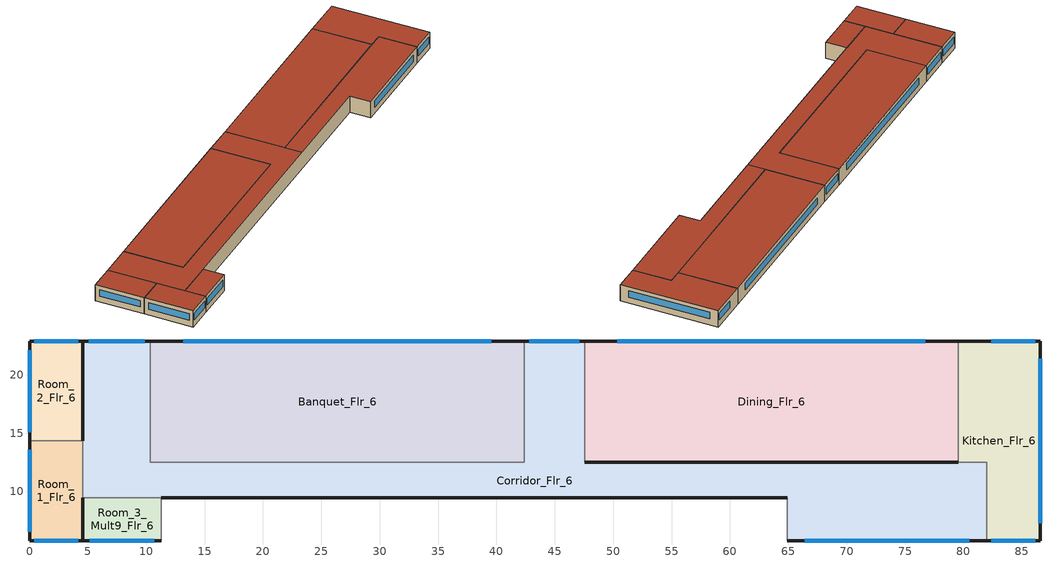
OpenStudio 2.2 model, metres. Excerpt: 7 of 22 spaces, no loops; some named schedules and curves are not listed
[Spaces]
Kitchen_Flr_6
 floor adiabatic (Floor Adiabatic construction): 86.56,22.86 86.56,5.79 81.99,5.79 81.99,12.5 79.55,12.5 79.55,22.86 z16.15
 wall outside: 81.99,5.79 86.56,5.79 86.56,22.86 79.55,22.86 z16.15:19.2
 wall adiabatic (Wall Adiabatic construction): 79.55,12.5 81.99,12.5 z16.15:19.2
 wall to Corridor_Flr_6: 81.99,12.5 81.99,5.79 z16.15:19.2
 wall to Dining_Flr_6: 79.55,22.86 79.55,12.5 z16.15:19.2
 window: 86.16,22.86 82.39,22.86 / 86.56,7.29 86.56,21.37 / 82.39,5.79 86.16,5.79 z17.26:18.48
 roof outside: 86.56,5.79 86.56,22.86 79.55,22.86 79.55,12.5 81.99,12.5 81.99,5.79 z19.2
Room_1_Flr_6
 floor adiabatic (Floor Adiabatic construction): 4.57,14.33 4.57,5.79 0,5.79 0,14.33 z16.15
 wall outside: 0,14.33 0,5.79 4.57,5.79 4.57,9.45 z16.15:19.2
 wall to Room_2_Flr_6: 4.57,14.33 0,14.33 z16.15:19.2
 wall adiabatic (Wall Adiabatic construction): 4.57,9.45 4.57,14.33 z16.15:19.2
 window: 0,13.58 0,6.54 / 0.4,5.79 4.17,5.79 z17.26:18.48
 roof outside: 4.57,5.79 4.57,14.33 0,14.33 0,5.79 z19.2
Banquet_Flr_6
 floor adiabatic (Floor Adiabatic construction): 42.37,22.86 42.37,12.5 10.36,12.5 10.36,22.86 z16.15
 wall outside: 42.37,22.86 10.36,22.86 z16.15:19.2
 wall to Corridor_Flr_6: 10.36,22.86 10.36,12.5 42.37,12.5 42.37,22.86 z16.15:19.2
 window: 39.57,22.86 13.16,22.86 z17.26:18.48
 roof outside: 42.37,12.5 42.37,22.86 10.36,22.86 10.36,12.5 z19.2
Room_2_Flr_6
 floor adiabatic (Floor Adiabatic construction): 4.57,22.86 4.57,14.33 0,14.33 0,22.86 z16.15
 wall outside: 4.57,22.86 0,22.86 0,14.33 z16.15:19.2
 wall adiabatic (Wall Adiabatic construction): 4.57,14.33 4.57,22.86 z16.15:19.2
 window: 0,22.11 0,15.07 / 4.17,22.86 0.4,22.86 z17.26:18.48
 roof outside: 4.57,14.33 4.57,22.86 0,22.86 0,14.33 z19.2
Room_3_Mult9_Flr_6
 floor adiabatic (Floor Adiabatic construction): 11.28,9.45 11.28,5.79 4.57,5.79 4.57,9.45 z16.15
 wall outside: 4.57,5.79 11.28,5.79 z16.15:19.2
 wall adiabatic (Wall Adiabatic construction): 11.28,5.79 11.28,9.45 4.57,9.45 4.57,5.79 z16.15:19.2
 window: 5.16,5.79 10.69,5.79 z17.26:18.48
 roof outside: 11.28,5.79 11.28,9.45 4.57,9.45 4.57,5.79 z19.2
Corridor_Flr_6
 floor adiabatic (Floor Adiabatic construction): 47.55,22.86 47.55,12.5 81.99,12.5 81.99,5.79 64.92,5.79 64.92,9.45 4.57,9.45 4.57,22.86 10.36,22.86 10.36,12.5 42.37,12.5 42.37,22.86 z16.15
 wall outside: 47.55,22.86 42.37,22.86 / 10.36,22.86 4.57,22.86 4.57,14.33 / 64.92,5.79 81.99,5.79 / 79.55,12.5 47.55,12.5 / 11.28,9.45 64.92,9.45 z16.15:19.2
 wall adiabatic (Wall Adiabatic construction): 4.57,14.33 4.57,9.45 11.28,9.45 / 64.92,9.45 64.92,5.79 / 81.99,12.5 79.55,12.5 z16.15:19.2
 wall to Dining_Flr_6: 47.55,12.5 47.55,22.86 z16.15:19.2
 window: 9.86,22.86 5.08,22.86 / 66.42,5.79 80.5,5.79 / 47.09,22.86 42.82,22.86 z17.26:18.48
 roof outside: 81.99,5.79 81.99,12.5 47.55,12.5 47.55,9.45 64.92,9.45 64.92,5.79 z19.2; 47.55,9.45 47.55,22.86 42.37,22.86 42.37,12.5 10.36,12.5 10.36,22.86 4.57,22.86 4.57,9.45 z19.2
Dining_Flr_6
 floor adiabatic (Floor Adiabatic construction): 79.55,22.86 79.55,12.5 47.55,12.5 47.55,22.86 z16.15
 wall outside: 79.55,22.86 47.55,22.86 z16.15:19.2
 wall adiabatic (Wall Adiabatic construction): 47.55,12.5 79.55,12.5 z16.15:19.2
 window: 76.75,22.86 50.35,22.86 z17.26:18.48
 roof outside: 79.55,12.5 79.55,22.86 47.55,22.86 47.55,12.5 z19.2
[Site]
Miami Intl Ap_FL_USA: Latitude {deg}=25.82; Longitude {deg}=-80.3; Time Zone {hr}=-5; Elevation {m}=11; Terrain=City
[Building]
-LargeHotel-ASHRAE 169-2006-1A created: 2017-11-09 21:39:30 +0000: North Axis {deg}=0; Default Construction Set=90.1-2010 - LrgHotel - ASHRAE 169-2006-1A; Standards Number of Stories=7; Standards Number of Above Ground Stories=1; Standards Building Type=LargeHotel
[Site:WaterMainsTemperature]
Calculation Method=Correlation; Annual Average Outdoor Air Temperature {C}=24.4917; Maximum Difference In Monthly Average Outdoor Air Temperatures {deltaC}=8.7
[SizingPeriod:DesignDay] Barometric Pressure {Pa}=101193; Sky Clearness=0; Rain Indicator=0; Snow Indicator=0; Day of Month=21; Daylight Saving Time Indicator=0; Humidity Indicating Type=Wetbulb; Dry-Bulb Temperature Range Modifier Type=DefaultMultipliers
Name | Maximum Dry-Bulb Temperature {C} | Daily Dry-Bulb Temperature Range {deltaC} | Humidity Indicating Conditions at Maximum Dry-Bulb | Wind Speed {m/s} | Wind Direction {deg} | Month | Day Type | Solar Model Indicator | ASHRAE Taub | ASHRAE Taud
Miami Intl Ap Ann Clg .4% Condns DB=>MWB | 33.2 | 6.7 | 25.3 | 4.5 | 140 | 7 | SummerDesignDay | ASHRAETau | 0.528 | 1.905
Miami Intl Ap Ann Htg 99.6% Condns DB | 8.7 | 0 | 8.7 | 3.8 | 340 | 1 | WinterDesignDay | ASHRAEClearSky
[Site:GroundTemperature:BuildingSurface]
20.99, 20.98, 20.98, 21, 21.02, 23.23, 23.54, 23.61, 23.63, 21.37, 21.12, 21.04
[ClimateZones]
Climate Zone Value 1=1A
[Material:NoMass] Thermal Absorptance=0.9; Solar Absorptance=0.7
Name | Roughness | Thermal Resistance {m2-K/W} | Visible Absorptance
CP02 CARPET PAD | VeryRough | 0.21648 | 0.8
Nonres_Floor_Insulation | MediumSmooth | 2.88292 | 0.7
Typical Insulation R-0.54 | Smooth | 0.0945033 | 0.7
Typical Carpet Pad | Smooth | 0.21648 | 0.8
Typical Insulation R-14.76 | Smooth | 2.59864 | 0.7
Typical Insulation R-0.58 | Smooth | 0.101875 | 0.7
Typical Insulation R-0.29 | Smooth | 0.0507492 | 0.7
[Material]
Name | Roughness | Thickness {m} | Conductivity {W/m-K} | Density {kg/m3} | Specific Heat {J/kg-K} | Thermal Absorptance | Solar Absorptance | Visible Absorptance
100mm Normalweight concrete floor | MediumSmooth | 0.1016 | 2.31 | 2322 | 832
G01 13mm gypsum board | Smooth | 0.0127 | 0.16 | 800 | 1090 | 0.9 | 0.7 | 0.5
4 in. Normalweight Concrete Floor | MediumRough | 0.1016 | 2.31 | 2322 | 832 | 0.9 | 0.7 | 0.7
1IN Stucco | Smooth | 0.0253 | 0.6918 | 1858 | 837 | 0.9 | 0.7 | 0.92
8IN CONCRETE HW RefBldg | Rough | 0.2032 | 1.311 | 2240 | 836.8 | 0.9 | 0.7 | 0.7
1/2IN Gypsum | Smooth | 0.0127 | 0.16 | 784.9 | 830 | 0.9 | 0.4 | 0.4
Roof Membrane - Highly Reflective | VeryRough | 0.0095 | 0.16 | 1121.29 | 1460 | 0.75 | 0.45 | 0.7
Metal Roof Surface; F08 Metal surface | Smooth | 0.0008 | 45.28 | 7824 | 500 | 0.9 | 0.7 | 0.7
6 in. Normalweight Concrete Floor | MediumRough | 0.1524 | 2.31 | 2322 | 832 | 0.9 | 0.7 | 0.7
8 in. Concrete Block Basement Wall | MediumRough | 0.2032 | 1.326 | 1842 | 912 | 0.9 | 0.7 | 0.7
G05 25mm wood | MediumSmooth | 0.0254 | 0.15 | 608 | 1630 | 0.9 | 0.5 | 0.5
Std Wood 6inch | MediumSmooth | 0.15 | 0.12 | 540 | 1210 | 0.9 | 0.7 | 0.7
[Construction]
Floor Adiabatic construction; LargeHotel Interior Ceiling: CP02 CARPET PAD, 100mm Normalweight concrete floor, Nonres_Floor_Insulation
Wall Adiabatic construction; LargeHotel Interior Wall: G01 13mm gypsum board, G01 13mm gypsum board
Typical Insulated Exterior Mass Floor R-3.11: Typical Insulation R-0.54, 4 in. Normalweight Concrete Floor, Typical Carpet Pad
Typical Insulated Exterior Mass Wall: 1IN Stucco, 8IN CONCRETE HW RefBldg, Typical Insulation R-14.76, 1/2IN Gypsum
Typical IEAD Roof - Highly Reflective R-15.87: Roof Membrane - Highly Reflective, Typical Insulation R-14.76, Metal Roof Surface
LargeHotel Interior Floor: Nonres_Floor_Insulation, 100mm Normalweight concrete floor, CP02 CARPET PAD
Typical Insulated Carpeted 6in Slab Floor: 6 in. Normalweight Concrete Floor, Typical Carpet Pad
Typical Insulated Basement Mass Wall: 8 in. Concrete Block Basement Wall
U 1.22 SHGC 0.25 Sgl Elec Ref Colored 6mm: ECREF-1 COLORED 6MM
Typical Insulated Metal Door R-1.43: F08 Metal surface, Typical Insulation R-0.58
Typical Overhead Door: Typical Insulation R-0.29
U 1.98 SHGC 0.36 Sgl Ref-B-H Clr 6mm: REF B CLEAR HI 6MM
Typical Interior Window: Clear 3mm
Typical Interior Door; Typical Interior Partition: G05 25mm wood
InteriorFurnishings: Std Wood 6inch
[DefaultConstructionSet]
90.1-2010 - LrgHotel - ASHRAE 169-2006-1A: Default Exterior Surface Constructions=Default Surface Constructions 1; Default Interior Surface Constructions=Default Surface Constructions 2; Default Ground Contact Surface Constructions=Default Surface Constructions 3; Default Exterior SubSurface Constructions=Default Sub Surface Constructions 1; Default Interior SubSurface Constructions=Default Sub Surface Constructions 2; Interior Partition Construction=Typical Interior Partition
[DefaultSurfaceConstructions]
Name | Floor Construction | Wall Construction | Roof Ceiling Construction
Default Surface Constructions 1 | Typical Insulated Exterior Mass Floor R-3.11 | Typical Insulated Exterior Mass Wall | Typical IEAD Roof - Highly Reflective R-15.87
Default Surface Constructions 2 | LargeHotel Interior Floor | LargeHotel Interior Wall | LargeHotel Interior Ceiling
Default Surface Constructions 3 | Typical Insulated Carpeted 6in Slab Floor | Typical Insulated Basement Mass Wall
[DefaultSubSurfaceConstructions]
Name | Fixed Window Construction | Operable Window Construction | Door Construction | Overhead Door Construction | Skylight Construction | Tubular Daylight Dome Construction | Tubular Daylight Diffuser Construction
Default Sub Surface Constructions 1 | U 1.22 SHGC 0.25 Sgl Elec Ref Colored 6mm | U 1.22 SHGC 0.25 Sgl Elec Ref Colored 6mm | Typical Insulated Metal Door R-1.43 | Typical Overhead Door | U 1.98 SHGC 0.36 Sgl Ref-B-H Clr 6mm | Typical Interior Window | Typical Interior Window
Default Sub Surface Constructions 2 | Typical Interior Window | Typical Interior Window | Typical Interior Door
[WindowMaterial:Glazing] Optical Data Type=SpectralAverage; Infrared Transmittance at Normal Incidence=0; Front Side Infrared Hemispherical Emissivity=0.84; Conductivity {W/m-K}=0.9; Dirt Correction Factor for Solar and Visible Transmittance=1; Solar Diffusing=No
Name | Thickness {m} | Solar Transmittance at Normal Incidence | Front Side Solar Reflectance at Normal Incidence | Back Side Solar Reflectance at Normal Incidence | Visible Transmittance at Normal Incidence | Front Side Visible Reflectance at Normal Incidence | Back Side Visible Reflectance at Normal Incidence | Back Side Infrared Hemispherical Emissivity
ECREF-1 COLORED 6MM | 0.006 | 0.099 | 0.219 | 0.219 | 0.155 | 0.073 | 0.073 | 0.84
REF B CLEAR HI 6MM | 0.006 | 0.24 | 0.16 | 0.32 | 0.3 | 0.16 | 0.29 | 0.6
Clear 3mm | 0.003 | 0.837 | 0.075 | 0.075 | 0.898 | 0.081 | 0.081 | 0.84
[Space] Building Story=Building Story 4; Part of Total Floor Area=Yes
Name | Space Type | Thermal Zone
Kitchen_Flr_6 | LargeHotel Kitchen | Kitchen_Flr_6 ZN
Room_1_Flr_6 | LargeHotel GuestRoom3 | Room_1_Flr_6 ZN
Room_3_Mult9_Flr_6 | LargeHotel GuestRoom4 | Room_3_Mult9_Flr_6 ZN
Banquet_Flr_6 | LargeHotel Banquet | Banquet_Flr_6 ZN
Room_2_Flr_6 | LargeHotel GuestRoom3 | Room_2_Flr_6 ZN
Corridor_Flr_6 | LargeHotel Corridor | Corridor_Flr_6 ZN
Dining_Flr_6 | LargeHotel Banquet | Dining_Flr_6 ZN
[BuildingStory]
Building Story 4: Nominal Z Coordinate {m}=16.152
[SpaceType] Standards Building Type=LargeHotel
Name | Default Schedule Set | Design Specification Outdoor Air Object | Standards Space Type
LargeHotel Banquet | LargeHotel Banquet Schedule Set | LargeHotel Banquet Ventilation | Banquet
LargeHotel Corridor | LargeHotel Corridor Schedule Set | LargeHotel Corridor Ventilation | Corridor
LargeHotel GuestRoom3 | LargeHotel GuestRoom3 Schedule Set | LargeHotel GuestRoom3 Ventilation | GuestRoom3
LargeHotel GuestRoom4 | LargeHotel GuestRoom4 Schedule Set | LargeHotel GuestRoom4 Ventilation | GuestRoom4
LargeHotel Kitchen | LargeHotel Kitchen Schedule Set | LargeHotel Kitchen Ventilation | Kitchen
[People:Definition] Number of People Calculation Method=People/Area; Fraction Radiant=0.3
Name | People per Space Floor Area {person/m2}
LargeHotel Banquet People Definition | 0.753474
LargeHotel GuestRoom3 People Definition | 0.0384272
LargeHotel GuestRoom4 People Definition | 0.061139
LargeHotel Kitchen People Definition | 0.215278
[People] Work Efficiency Schedule=Work Efficiency Schedule; Clothing Insulation Schedule=Clothing Schedule; Air Velocity Schedule=Air Velocity Schedule
Name | People Definition | Space or SpaceType
LargeHotel Banquet People | LargeHotel Banquet People Definition | LargeHotel Banquet
LargeHotel GuestRoom3 People | LargeHotel GuestRoom3 People Definition | LargeHotel GuestRoom3
LargeHotel GuestRoom4 People | LargeHotel GuestRoom4 People Definition | LargeHotel GuestRoom4
LargeHotel Kitchen People | LargeHotel Kitchen People Definition | LargeHotel Kitchen
[Lights:Definition] Design Level Calculation Method=Watts/Area; Fraction Radiant=0.7; Fraction Visible=0.2
Name | Watts per Space Floor Area {W/m2}
LargeHotel Banquet Lights Definition | 9.57988
LargeHotel Corridor Lights Definition | 7.10418
LargeHotel GuestRoom3 Lights Definition; LargeHotel GuestRoom4 Lights Definition | 11.9479
LargeHotel Kitchen Lights Definition | 10.6563
[Lights]
Name | Lights Definition | Space or SpaceType
LargeHotel Banquet Lights | LargeHotel Banquet Lights Definition | LargeHotel Banquet
LargeHotel Corridor Lights | LargeHotel Corridor Lights Definition | LargeHotel Corridor
LargeHotel GuestRoom3 Lights | LargeHotel GuestRoom3 Lights Definition | LargeHotel GuestRoom3
LargeHotel GuestRoom4 Lights | LargeHotel GuestRoom4 Lights Definition | LargeHotel GuestRoom4
LargeHotel Kitchen Lights | LargeHotel Kitchen Lights Definition | LargeHotel Kitchen
[ElectricEquipment:Definition]
Name | Design Level Calculation Method | Watts per Space Floor Area {W/m2} | Fraction Radiant | Fraction Latent | Fraction Lost | Design Level {W}
LargeHotel Banquet Elec Equip Definition | Watts/Area | 67.8234 | 0.5
LargeHotel GuestRoom3 Elec Equip Definition | Watts/Area | 6.74897 | 0.5
LargeHotel GuestRoom4 Elec Equip Definition | Watts/Area | 10.5163 | 0.5
LargeHotel Kitchen Elec Equip Definition | Watts/Area | 508.057 | 0.5 | 0.2 | 0.1
Kitchen Electric Equipment Definition1 | EquipmentLevel |  | 0.25 | 0 | 0 | 99999.88
Kitchen Electric Equipment Definition2 | EquipmentLevel |  | 0.25 | 0 | 0 | 99999.99
[ElectricEquipment]
Name | Electric Equipment Definition | Space or SpaceType | Schedule
LargeHotel Banquet Elec Equip | LargeHotel Banquet Elec Equip Definition | LargeHotel Banquet
LargeHotel GuestRoom3 Elec Equip | LargeHotel GuestRoom3 Elec Equip Definition | LargeHotel GuestRoom3
LargeHotel GuestRoom4 Elec Equip | LargeHotel GuestRoom4 Elec Equip Definition | LargeHotel GuestRoom4
LargeHotel Kitchen Elec Equip | LargeHotel Kitchen Elec Equip Definition | LargeHotel Kitchen
Kitchen_Reach-in-Freezer | Kitchen Electric Equipment Definition1 | LargeHotel Kitchen | HotelLarge ALWAYS_ON
Kitchen_Reach-in-Refrigerator | Kitchen Electric Equipment Definition2 | LargeHotel Kitchen | HotelLarge ALWAYS_ON
[DesignSpecification:OutdoorAir] Outdoor Air Method=Sum; Outdoor Air Flow per Person {m3/s-person}=0; Outdoor Air Flow Rate {m3/s}=0; Outdoor Air Flow Air Changes per Hour {1/hr}=0
Name | Outdoor Air Flow per Floor Area {m3/s-m2}
LargeHotel Banquet Ventilation | 0.0020828
LargeHotel Corridor Ventilation | 0.0003048
LargeHotel GuestRoom3 Ventilation | 0.000395478
LargeHotel GuestRoom4 Ventilation | 0.000449072
LargeHotel Kitchen Ventilation | 0.0016764
[DefaultScheduleSet] People Activity Level Schedule=HotelLarge ACTIVITY_SCH; Infiltration Schedule=HotelLarge INFIL_QUARTER_ON_SCH
Name | Number of People Schedule | Lighting Schedule | Electric Equipment Schedule | Gas Equipment Schedule
LargeHotel Banquet Schedule Set | HotelLarge BLDG_OCC_SCH | HotelLarge BLDG_LIGHT_SCH | HotelLarge Kitchen_Elec_Equip_SCH
LargeHotel Corridor Schedule Set | HotelLarge BLDG_OCC_SCH | HotelLarge BLDG_LIGHT_CORRIDOR_SCH_2010 | HotelLarge BLDG_EQUIP_SCH
LargeHotel GuestRoom3 Schedule Set; LargeHotel GuestRoom4 Schedule Set | HotelLarge GuestRoom_Occ_Sch | HotelLarge BLDG_LIGHT_GUESTROOM_SCH_2010 | HotelLarge GuestRoom_Eqp_Sch_Base
LargeHotel Kitchen Schedule Set | HotelLarge BLDG_OCC_SCH | HotelLarge BLDG_LIGHT_SCH | HotelLarge Kitchen_Elec_Equip_SCH | HotelLarge Kitchen_Gas_Equip_SCH
[ThermostatSetpoint:DualSetpoint]
Name | Heating Setpoint Temperature Schedule | Cooling Setpoint Temperature Schedule
LargeHotel Banquet Thermostat 1; LargeHotel Corridor Thermostat 1; LargeHotel Banquet Thermostat 2; LargeHotel Kitchen Thermostat 1 | HotelLarge HTGSETP_SCH | HotelLarge CLGSETP_SCH
LargeHotel GuestRoom3 Thermostat 1; LargeHotel GuestRoom3 Thermostat 2; LargeHotel GuestRoom4 Thermostat 1 | HotelLarge Adva_OccGuestRoom_HtgSP_Sch | HotelLarge Adva_OccGuestRoom_ClgSP_Sch
[GasEquipment:Definition]
LargeHotel Kitchen Gas Equip Definition: Design Level Calculation Method=Watts/Area; Watts per Space Floor Area {W/m2}=2419.57; Fraction Latent=0.1; Fraction Radiant=0.2; Fraction Lost=0.7
[GasEquipment]
LargeHotel Kitchen Gas Equip: Gas Equipment Definition=LargeHotel Kitchen Gas Equip Definition; Space or SpaceType=LargeHotel Kitchen
[SpaceInfiltration:DesignFlowRate] Schedule=HotelLarge INFIL_QUARTER_ON_SCH; Design Flow Rate Calculation Method=Flow/ExteriorArea; Constant Term Coefficient=0; Temperature Term Coefficient=0; Velocity Term Coefficient=0.224; Velocity Squared Term Coefficient=0
Name | Space or SpaceType | Flow per Exterior Surface Area {m3/s-m2}
Banquet_Flr_6 Infiltration | Banquet_Flr_6 | 0.00012945
Corridor_Flr_6 Infiltration | Corridor_Flr_6 | 0.000270419
Dining_Flr_6 Infiltration | Dining_Flr_6 | 0.00012945
Kitchen_Flr_6 Infiltration | Kitchen_Flr_6 | 0.00026092
Room_1_Flr_6 Infiltration | Room_1_Flr_6 | 0.000322952
Room_2_Flr_6 Infiltration | Room_2_Flr_6 | 0.000288139
Room_3_Mult9_Flr_6 Infiltration | Room_3_Mult9_Flr_6 | 0.000258882
[InternalMass:Definition]
Internal Mass Definition 1: Construction=InteriorFurnishings; Design Level Calculation Method=SurfaceArea/Area; Surface Area per Space Floor Area=2
[InternalMass] Internal Mass Definition=Internal Mass Definition 1
Name | Space or SpaceType
Banquet_Flr_6 Mass | Banquet_Flr_6
Dining_Flr_6 Mass | Dining_Flr_6
Corridor_Flr_6 Mass | Corridor_Flr_6
Kitchen_Flr_6 Mass; Kitchen_Flr_6 Mass 1; Kitchen_Flr_6 Mass 2 | Kitchen_Flr_6
Room_1_Flr_6 Mass | Room_1_Flr_6
Room_2_Flr_6 Mass | Room_2_Flr_6
Room_3_Mult9_Flr_6 Mass | Room_3_Mult9_Flr_6
[ThermalZone] Use Ideal Air Loads=No
Name | Thermostat | Multiplier
Banquet_Flr_6 ZN | LargeHotel Banquet Thermostat 1
Corridor_Flr_6 ZN | LargeHotel Corridor Thermostat 1
Dining_Flr_6 ZN | LargeHotel Banquet Thermostat 2
Kitchen_Flr_6 ZN | LargeHotel Kitchen Thermostat 1
Room_1_Flr_6 ZN | LargeHotel GuestRoom3 Thermostat 1
Room_2_Flr_6 ZN | LargeHotel GuestRoom3 Thermostat 2
Room_3_Mult9_Flr_6 ZN | LargeHotel GuestRoom4 Thermostat 1 | 9
[Refrigeration:Compressor] Rated Return Gas Temperature {C}=18.3; Rated Subcooling {deltaC}=0
Name | Refrigeration Compressor Power Curve | Refrigeration Compressor Capacity Curve
Refrigeration Compressor 1 | Refrigeration Compressor Power Curve | Refrigeration Compressor Capacity Curve
Refrigeration Compressor 2 | Refrigeration Compressor Power Curve 1 | Refrigeration Compressor Capacity Curve 1
[Exterior:Lights:Definition]
Name | Design Level {W}
Occ Sensing Exterior Lights Def | 14952
Fuel equipment 1 Def | 122222
Fuel equipment 2 Def | 635.4
[Exterior:Lights]
Name | Exterior Lights Definition | Schedule | Control Option
Occ Sensing Exterior Lights Def | Occ Sensing Exterior Lights Def | Always On | AstronomicalClock
Fuel equipment 1 | Fuel equipment 1 Def | HotelLarge BLDG_ELEVATORS | ScheduleNameOnly
Fuel equipment 2 | Fuel equipment 2 Def | HotelLarge ELEV_LIGHT_FAN_SCH_ADD_DF | ScheduleNameOnly
[HeatExchanger:AirToAir:SensibleAndLatent]
9 Zone DOAS ERV: Availability Schedule=Always On Discrete; Nominal Supply Air Flow Rate {m3/s}=autosize; Sensible Effectiveness at 100% Heating Air Flow=0.5; Latent Effectiveness at 100% Heating Air Flow=0.5; Sensible Effectiveness at 75% Heating Air Flow=0.5; Latent Effectiveness at 75% Heating Air Flow=0.5; Sensible Effectiveness at 100% Cooling Air Flow=0.5; Latent Effectiveness at 100% Cooling Air Flow=0.5; Sensible Effectiveness at 75% Cooling Air Flow=0.5; Latent Effectiveness at 75% Cooling Air Flow=0.5; Nominal Electric Power {W}=1521.67; Supply Air Outlet Temperature Control=Yes; Heat Exchanger Type=Rotary; Frost Control Type=ExhaustOnly; Threshold Temperature {C}=-23.3; Initial Defrost Time Fraction=0.167; Rate of Defrost Time Fraction Increase {1/K}=1.44; Economizer Lockout=Yes
[SetpointManager:OutdoorAirPretreat]
Setpoint Manager Outdoor Air Pretreat 1: Minimum Setpoint Temperature {C}=-99; Maximum Setpoint Temperature {C}=99; Minimum Setpoint Humidity Ratio {kgWater/kgDryAir}=1e-05; Maximum Setpoint Humidity Ratio {kgWater/kgDryAir}=1
[Schedule:Ruleset]
Name | Default Day Schedule | Summer Design Day Schedule | Winter Design Day Schedule
Clothing Schedule | Clothing Schedule Default Winter Clothes
Air Velocity Schedule | Air Velocity Schedule Default
Work Efficiency Schedule | Work Efficiency Schedule Default
HotelLarge BLDG_OCC_SCH | HotelLarge BLDG_OCC_SCH Default | HotelLarge BLDG_OCC_SCH Summer Design Day | HotelLarge BLDG_OCC_SCH Winter Design Day
HotelLarge ACTIVITY_SCH | HotelLarge ACTIVITY_SCH Default | HotelLarge ACTIVITY_SCH Summer Design Day | HotelLarge ACTIVITY_SCH Winter Design Day
HotelLarge BLDG_LIGHT_SCH | HotelLarge BLDG_LIGHT_SCH Default | HotelLarge BLDG_LIGHT_SCH Summer Design Day | HotelLarge BLDG_LIGHT_SCH Winter Design Day
HotelLarge Kitchen_Elec_Equip_SCH | HotelLarge Kitchen_Elec_Equip_SCH Default | HotelLarge Kitchen_Elec_Equip_SCH Summer Design Day | HotelLarge Kitchen_Elec_Equip_SCH Winter Design Day
HotelLarge INFIL_QUARTER_ON_SCH | HotelLarge INFIL_QUARTER_ON_SCH Default | HotelLarge INFIL_QUARTER_ON_SCH Summer Design Day | HotelLarge INFIL_QUARTER_ON_SCH Winter Design Day
HotelLarge HTGSETP_SCH | HotelLarge HTGSETP_SCH Default | HotelLarge HTGSETP_SCH Summer Design Day | HotelLarge HTGSETP_SCH Winter Design Day
HotelLarge CLGSETP_SCH | HotelLarge CLGSETP_SCH Default | HotelLarge CLGSETP_SCH Summer Design Day | HotelLarge CLGSETP_SCH Winter Design Day
HotelLarge BLDG_LIGHT_CORRIDOR_SCH_2010 | HotelLarge BLDG_LIGHT_CORRIDOR_SCH_2010 Default | HotelLarge BLDG_LIGHT_CORRIDOR_SCH_2010 Summer Design Day | HotelLarge BLDG_LIGHT_CORRIDOR_SCH_2010 Winter Design Day
HotelLarge GuestRoom_Occ_Sch | HotelLarge GuestRoom_Occ_Sch Default | HotelLarge GuestRoom_Occ_Sch Summer Design Day | HotelLarge GuestRoom_Occ_Sch Winter Design Day
HotelLarge BLDG_LIGHT_GUESTROOM_SCH_2010 | HotelLarge BLDG_LIGHT_GUESTROOM_SCH_2010 Default | HotelLarge BLDG_LIGHT_GUESTROOM_SCH_2010 Summer Design Day | HotelLarge BLDG_LIGHT_GUESTROOM_SCH_2010 Winter Design Day
HotelLarge GuestRoom_Eqp_Sch_Base | HotelLarge GuestRoom_Eqp_Sch_Base Default | HotelLarge GuestRoom_Eqp_Sch_Base Summer Design Day | HotelLarge GuestRoom_Eqp_Sch_Base Winter Design Day
HotelLarge Adva_OccGuestRoom_HtgSP_Sch | HotelLarge Adva_OccGuestRoom_HtgSP_Sch Default | HotelLarge Adva_OccGuestRoom_HtgSP_Sch Summer Design Day | HotelLarge Adva_OccGuestRoom_HtgSP_Sch Winter Design Day
HotelLarge Adva_OccGuestRoom_ClgSP_Sch | HotelLarge Adva_OccGuestRoom_ClgSP_Sch Default | HotelLarge Adva_OccGuestRoom_ClgSP_Sch Summer Design Day | HotelLarge Adva_OccGuestRoom_ClgSP_Sch Winter Design Day
HotelLarge Kitchen_Gas_Equip_SCH | HotelLarge Kitchen_Gas_Equip_SCH Default | HotelLarge Kitchen_Gas_Equip_SCH Summer Design Day | HotelLarge Kitchen_Gas_Equip_SCH Winter Design Day
HotelLarge ALWAYS_ON | HotelLarge ALWAYS_ON Default | HotelLarge ALWAYS_ON Summer Design Day | HotelLarge ALWAYS_ON Winter Design Day
Always On | Always On Default
HotelLarge BLDG_ELEVATORS | HotelLarge BLDG_ELEVATORS Default | HotelLarge BLDG_ELEVATORS Summer Design Day | HotelLarge BLDG_ELEVATORS Winter Design Day
HotelLarge ELEV_LIGHT_FAN_SCH_ADD_DF | HotelLarge ELEV_LIGHT_FAN_SCH_ADD_DF Default | HotelLarge ELEV_LIGHT_FAN_SCH_ADD_DF Summer Design Day | HotelLarge ELEV_LIGHT_FAN_SCH_ADD_DF Winter Design Day
